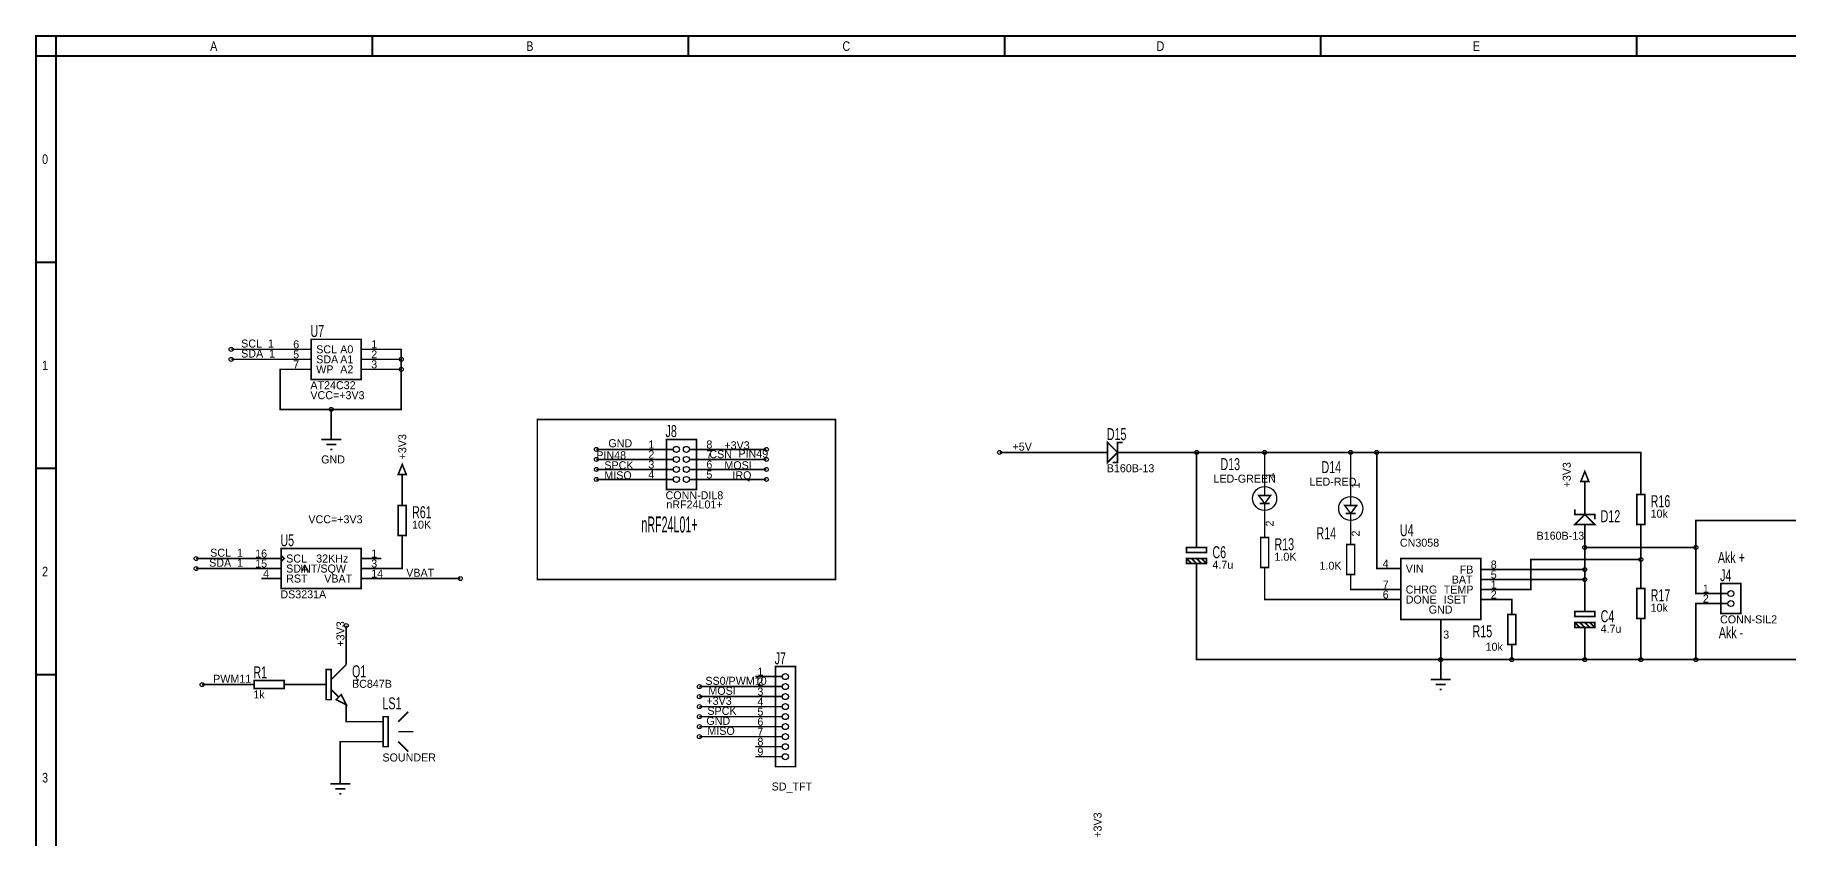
# Model space of a CAD drawing. Header units: inches. Extents: x -16 to 17.4, y -10.5 to 10.5.
# Drawn here: x -16.02 to 1.51, y 2.45 to 10.48 of the extents above; entities that cross this region are included whole.
import ezdxf

# ---------------------------------------------------------------- set-up
doc = ezdxf.new("R2010")
doc.units = ezdxf.units.IN
doc.layers.get('0').update_dxf_attribs({"linetype": 'CONTINUOUS'})

msp = doc.modelspace()

# ---------------------------------------------------------------- linework, layer by layer
for points, const_width in [([(-16.01, -10.53), (15.99, -10.53), (15.99, 10.47), (-16.01, 10.47), (-16.01, -10.53)], 0.02), ([(-15.81, 10.27), (-15.81, 10.47)], 0.02), ([(-12.65, 10.27), (-12.65, 10.47)], 0.02), ([(-9.49, 10.27), (-9.49, 10.47)], 0.02), ([(-6.33, 10.27), (-6.33, 10.47)], 0.02), ([(-3.17, 10.27), (-3.17, 10.47)], 0.02), ([(-0.01, 10.27), (-0.01, 10.47)], 0.02), ([(-15.81, 10.27), (-16.01, 10.27)], 0.02), ([(-15.81, -10.33), (15.79, -10.33), (15.79, 10.27), (-15.81, 10.27), (-15.81, -10.33)], 0.02), ([(-15.81, 8.21), (-16.01, 8.21)], 0.02), ([(-13.26, 7.04), (-12.76, 7.04), (-12.76, 7.44), (-13.26, 7.44), (-13.26, 7.04)], 0.016), ([(-13.46, 7.34), (-14.06, 7.34)], 0.016), ([(-13.46, 7.24), (-14.06, 7.24)], 0.016), ([(-13.46, 7.34), (-13.26, 7.34)], 0.016), ([(-13.46, 7.24), (-13.26, 7.24)], 0.016), ([(-12.56, 7.34), (-12.76, 7.34)], 0.016), ([(-12.56, 7.24), (-12.76, 7.24)], 0.016), ([(-12.56, 7.34), (-12.36, 7.34), (-12.36, 7.24)], 0.016), ([(-12.56, 7.24), (-12.36, 7.24), (-12.36, 7.14)], 0.016), ([(-13.46, 7.14), (-13.57, 7.14), (-13.57, 6.74), (-13.06, 6.74)], 0.016), ([(-13.46, 7.14), (-13.26, 7.14)], 0.016), ([(-13.06, 6.74), (-12.36, 6.74), (-12.36, 7.14)], 0.016), ([(-12.56, 7.14), (-12.76, 7.14)], 0.016), ([(-12.56, 7.14), (-12.36, 7.14)], 0.016), ([(-13.06, 6.54), (-13.06, 6.74)], 0.016), ([(-13.06, 6.54), (-13.06, 6.44)], 0.016), ([(-11, 5.04), (-8.02, 5.04), (-8.02, 6.64), (-11, 6.64), (-11, 5.04)], 0.016), ([(-13.16, 6.44), (-12.96, 6.44)], 0.016), ([(-13.11, 6.39), (-13.01, 6.39)], 0.016), ([(-13.07, 6.34), (-13.05, 6.34)], 0.016), ([(-9.91, 6.34), (-10.41, 6.34)], 0.016), ([(-9.91, 6.34), (-9.71, 6.34)], 0.016), ([(-9.71, 5.94), (-9.41, 5.94), (-9.41, 6.44), (-9.71, 6.44), (-9.71, 5.94)], 0.016), ([(-9.64, 6.34), (-9.71, 6.34)], 0.016), ([(-9.48, 6.34), (-9.41, 6.34)], 0.016), ([(-9.21, 6.34), (-9.41, 6.34)], 0.016), ([(-9.21, 6.34), (-8.71, 6.34)], 0.016), ([(-5.4, 6.31), (-6.38, 6.31)], 0.016), ([(-5.4, 6.31), (-5.3, 6.31)], 0.016), ([(-5.3, 6.41), (-5.3, 6.21), (-5.2, 6.31), (-5.3, 6.41)], 0.016), ([(-5.15, 6.41), (-5.2, 6.41), (-5.2, 6.21), (-5.25, 6.21)], 0.016), ([(-5.1, 6.31), (-5.2, 6.31)], 0.016), ([(-5.1, 6.31), (-4.41, 6.31)], 0.016), ([(-3.73, 6.31), (-4.41, 6.31)], 0.016), ([(-4.41, 5.48), (-4.41, 6.31)], 0.016), ([(-3.73, 6.05), (-3.73, 6.31), (-2.87, 6.31)], 0.016), ([(-2.87, 5.95), (-2.87, 6.31)], 0.016), ([(-2.87, 6.31), (-2.61, 6.31)], 0.016), ([(-2.57, 5.15), (-2.61, 5.15), (-2.61, 6.31)], 0.016), ([(0.03, 5.99), (0.03, 6.31), (-2.61, 6.31)], 0.016), ([(-15.81, 6.15), (-16.01, 6.15)], 0.02), ([(-12.39, 6.09), (-12.31, 6.09), (-12.35, 6.19), (-12.39, 6.09)], 0.016), ([(-9.91, 6.24), (-10.41, 6.24)], 0.016), ([(-9.91, 6.14), (-10.41, 6.14)], 0.016), ([(-9.91, 6.24), (-9.71, 6.24)], 0.016), ([(-9.91, 6.14), (-9.71, 6.14)], 0.016), ([(-9.64, 6.24), (-9.71, 6.24)], 0.016), ([(-9.64, 6.14), (-9.71, 6.14)], 0.016), ([(-9.48, 6.24), (-9.41, 6.24)], 0.016), ([(-9.48, 6.14), (-9.41, 6.14)], 0.016), ([(-9.21, 6.24), (-9.41, 6.24)], 0.016), ([(-9.21, 6.14), (-9.41, 6.14)], 0.016), ([(-9.21, 6.24), (-8.71, 6.24)], 0.016), ([(-9.21, 6.14), (-8.71, 6.14)], 0.016), ([(-0.57, 6.02), (-0.49, 6.02), (-0.53, 6.12), (-0.57, 6.02)], 0.016), ([(-12.35, 6.09), (-12.35, 5.99)], 0.016), ([(-12.35, 5.88), (-12.35, 5.99)], 0.016), ([(-9.91, 6.04), (-10.41, 6.04)], 0.016), ([(-9.91, 6.04), (-9.71, 6.04)], 0.016), ([(-9.64, 6.04), (-9.71, 6.04)], 0.016), ([(-9.48, 6.04), (-9.41, 6.04)], 0.016), ([(-9.21, 6.04), (-9.41, 6.04)], 0.016), ([(-9.21, 6.04), (-8.71, 6.04)], 0.016), ([(-3.73, 6.05), (-3.73, 5.95)], 0.016), ([(-0.53, 6.02), (-0.53, 5.92)], 0.016), ([(0.03, 5.99), (0.03, 5.89)], 0.016), ([(-12.39, 5.48), (-12.31, 5.48), (-12.31, 5.78), (-12.39, 5.78), (-12.39, 5.48)], 0.016), ([(-12.35, 5.88), (-12.35, 5.78)], 0.016), ([(-3.73, 5.8), (-3.79, 5.88), (-3.67, 5.88), (-3.73, 5.8)], 0.015), ([(-3.68, 5.8), (-3.78, 5.8)], 0.015), ([(-3.73, 5.95), (-3.73, 5.88)], 0.016), ([(-3.73, 5.8), (-3.73, 5.75)], 0.016), ([(-2.87, 5.7), (-2.93, 5.78), (-2.81, 5.78), (-2.87, 5.7)], 0.015), ([(-2.87, 5.95), (-2.87, 5.85)], 0.016), ([(-2.87, 5.85), (-2.87, 5.78)], 0.016), ([(-0.53, 5.79), (-0.53, 5.92)], 0.016), ([(-0.53, 5.79), (-0.53, 5.69)], 0.016), ([(-0.01, 5.59), (0.07, 5.59), (0.07, 5.89), (-0.01, 5.89), (-0.01, 5.59)], 0.016), ([(-3.73, 5.65), (-3.73, 5.75)], 0.016), ([(-3.73, 5.65), (-3.73, 5.56)], 0.016), ([(-2.82, 5.7), (-2.92, 5.7)], 0.015), ([(-2.87, 5.7), (-2.87, 5.65)], 0.016), ([(-2.87, 5.55), (-2.87, 5.65)], 0.016), ([(-0.63, 5.74), (-0.63, 5.69), (-0.43, 5.69), (-0.43, 5.64)], 0.016), ([(-0.63, 5.59), (-0.43, 5.59), (-0.53, 5.69), (-0.63, 5.59)], 0.016), ([(1.66, 5.51), (1.66, 5.63), (0.58, 5.63), (0.58, 5.36)], 0.016), ([(-12.35, 5.38), (-12.35, 5.48)], 0.016), ([(-4.41, 5.48), (-4.41, 5.38)], 0.016), ([(-3.77, 5.16), (-3.69, 5.16), (-3.69, 5.46), (-3.77, 5.46), (-3.77, 5.16)], 0.016), ([(-3.73, 5.56), (-3.73, 5.46)], 0.016), ([(-2.87, 5.55), (-2.87, 5.49)], 0.016), ([(-2.87, 5.49), (-2.87, 5.39)], 0.016), ([(-0.53, 5.49), (-0.53, 5.59)], 0.016), ([(-0.53, 5.49), (-0.53, 5.36)], 0.016), ([(0.03, 5.49), (0.03, 5.59)], 0.016), ([(0.03, 5.49), (0.03, 5.24)], 0.016), ([(-13.56, 4.95), (-12.76, 4.95), (-12.76, 5.35), (-13.56, 5.35), (-13.56, 4.95)], 0.016), ([(-13.56, 5.28), (-13.53, 5.25), (-13.56, 5.22), (-13.56, 5.28)], 0.016), ([(-12.35, 5.38), (-12.35, 5.15), (-12.56, 5.15)], 0.016), ([(-4.51, 5.31), (-4.31, 5.31), (-4.31, 5.36), (-4.51, 5.36), (-4.51, 5.31)], 0.016), ([(-4.41, 5.36), (-4.41, 5.38)], 0.016), ([(-2.91, 5.09), (-2.83, 5.09), (-2.83, 5.39), (-2.91, 5.39), (-2.91, 5.09)], 0.016), ([(-0.53, 5.14), (-0.53, 5.36)], 0.016), ([(-0.53, 5.36), (0.58, 5.36)], 0.016), ([(0.63, 4.9), (0.58, 4.9), (0.58, 5.36)], 0.016), ([(-13.76, 5.25), (-14.41, 5.25)], 0.016), ([(-13.76, 5.15), (-14.41, 5.15)], 0.016), ([(-13.76, 5.25), (-13.56, 5.25)], 0.016), ([(-13.76, 5.15), (-13.56, 5.15)], 0.016), ([(-12.56, 5.25), (-12.76, 5.25)], 0.016), ([(-12.56, 5.15), (-12.76, 5.15)], 0.016), ([(-4.51, 5.2), (-4.31, 5.2), (-4.31, 5.25), (-4.51, 5.25), (-4.51, 5.2)], 0.016), ([(-4.51, 5.25), (-4.46, 5.2)], 0.016), ([(-4.46, 5.25), (-4.41, 5.2)], 0.016), ([(-4.41, 5.25), (-4.36, 5.2)], 0.016), ([(-4.41, 5.2), (-4.41, 5.18)], 0.016), ([(-4.41, 5.08), (-4.41, 5.18)], 0.016), ([(-1.97, 4.24), (-4.41, 4.24), (-4.41, 5.08)], 0.016), ([(-4.36, 5.25), (-4.31, 5.2)], 0.016), ([(-3.73, 5.06), (-3.73, 5.16)], 0.016), ([(-2.87, 4.99), (-2.87, 5.09)], 0.016), ([(-2.57, 5.15), (-2.37, 5.15)], 0.016), ([(-2.37, 4.64), (-1.57, 4.64), (-1.57, 5.25), (-2.37, 5.25), (-2.37, 4.64)], 0.016), ([(-1.37, 5.14), (-1.57, 5.14)], 0.016), ([(-1.37, 4.94), (-1.07, 4.94), (-1.07, 5.24), (0.03, 5.24)], 0.016), ([(-1.37, 5.14), (-0.53, 5.14)], 0.016), ([(-0.53, 5.14), (-0.53, 5.04)], 0.016), ([(0.03, 5.05), (0.03, 5.24)], 0.016), ([(-13.76, 5.05), (-13.56, 5.05)], 0.016), ([(-12.56, 5.05), (-12.76, 5.05)], 0.016), ([(-12.56, 5.05), (-11.77, 5.05)], 0.016), ([(-2.57, 4.84), (-3.73, 4.84), (-3.73, 5.06)], 0.016), ([(-2.57, 4.94), (-2.87, 4.94), (-2.87, 4.99)], 0.016), ([(-2.57, 4.94), (-2.37, 4.94)], 0.016), ([(-1.37, 5.04), (-1.57, 5.04)], 0.016), ([(-1.37, 4.94), (-1.57, 4.94)], 0.016), ([(-1.37, 5.04), (-0.53, 5.04)], 0.016), ([(-0.53, 4.84), (-0.53, 5.04)], 0.016), ([(-0.01, 4.65), (0.07, 4.65), (0.07, 4.95), (-0.01, 4.95), (-0.01, 4.65)], 0.016), ([(0.03, 5.05), (0.03, 4.95)], 0.016), ([(0.83, 4.7), (1.03, 4.7), (1.03, 5), (0.83, 5), (0.83, 4.7)], 0.016), ([(-2.57, 4.84), (-2.37, 4.84)], 0.016), ([(-1.37, 4.84), (-1.57, 4.84)], 0.016), ([(-1.37, 4.84), (-1.26, 4.84), (-1.26, 4.79)], 0.016), ([(-1.26, 4.79), (-1.26, 4.69)], 0.016), ([(-0.53, 4.84), (-0.53, 4.74)], 0.016), ([(-0.53, 4.72), (-0.53, 4.74)], 0.016), ([(0.63, 4.8), (0.58, 4.8), (0.58, 4.24)], 0.016), ([(0.63, 4.9), (0.83, 4.9)], 0.016), ([(0.63, 4.8), (0.83, 4.8)], 0.016), ([(0.9, 4.9), (0.83, 4.9)], 0.016), ([(0.9, 4.8), (0.83, 4.8)], 0.016), ([(-12.91, 4.29), (-12.91, 4.58)], 0.016), ([(-1.97, 4.44), (-1.97, 4.64)], 0.016), ([(-1.3, 4.39), (-1.22, 4.39), (-1.22, 4.69), (-1.3, 4.69), (-1.3, 4.39)], 0.016), ([(-0.63, 4.67), (-0.43, 4.67), (-0.43, 4.72), (-0.63, 4.72), (-0.63, 4.67)], 0.016), ([(-0.63, 4.56), (-0.43, 4.56), (-0.43, 4.61), (-0.63, 4.61), (-0.63, 4.56)], 0.016), ([(-0.63, 4.61), (-0.58, 4.56)], 0.016), ([(-0.58, 4.61), (-0.53, 4.56)], 0.016), ([(-0.53, 4.61), (-0.48, 4.56)], 0.016), ([(-0.53, 4.56), (-0.53, 4.54)], 0.016), ([(-0.48, 4.61), (-0.43, 4.56)], 0.016), ([(0.03, 4.55), (0.03, 4.65)], 0.016), ([(0.03, 4.55), (0.03, 4.24)], 0.016), ([(-1.97, 4.44), (-1.97, 4.24)], 0.016), ([(-1.26, 4.29), (-1.26, 4.39)], 0.016), ([(-0.53, 4.44), (-0.53, 4.54)], 0.016), ([(-0.53, 4.44), (-0.53, 4.24)], 0.016), ([(-12.91, 4.29), (-12.91, 4.19)], 0.016), ([(-1.97, 4.14), (-1.97, 4.24)], 0.016), ([(-1.97, 4.24), (-1.26, 4.24)], 0.016), ([(-1.26, 4.29), (-1.26, 4.24)], 0.016), ([(-1.26, 4.24), (-0.53, 4.24)], 0.016), ([(0.03, 4.24), (-0.53, 4.24)], 0.016), ([(0.03, 4.24), (0.58, 4.24)], 0.016), ([(1.66, 4.35), (1.66, 4.24), (0.58, 4.24)], 0.016), ([(-15.81, 4.09), (-16.01, 4.09)], 0.02), ([(-13.83, 3.95), (-13.53, 3.95), (-13.53, 4.03), (-13.83, 4.03), (-13.83, 3.95)], 0.016), ([(-13.11, 3.84), (-13.06, 3.84), (-13.06, 4.14), (-13.11, 4.14), (-13.11, 3.84)], 0.016), ([(-13.06, 4.04), (-12.91, 4.19)], 0.016), ([(-8.82, 4.07), (-8.62, 4.07)], 0.016), ([(-8.62, 3.17), (-8.42, 3.17), (-8.42, 4.17), (-8.62, 4.17), (-8.62, 3.17)], 0.016), ([(-8.55, 4.07), (-8.62, 4.07)], 0.016), ([(-2.07, 4.04), (-1.87, 4.04)], 0.016), ([(-1.97, 4.14), (-1.97, 4.04)], 0.016), ([(-13.93, 3.99), (-14.35, 3.99)], 0.016), ([(-13.93, 3.99), (-13.83, 3.99)], 0.016), ([(-13.43, 3.99), (-13.53, 3.99)], 0.016), ([(-13.43, 3.99), (-13.21, 3.99)], 0.016), ([(-13.21, 3.99), (-13.11, 3.99)], 0.016), ([(-13.06, 3.94), (-12.99, 3.87)], 0.016), ([(-12.91, 3.79), (-13.01, 3.84), (-12.96, 3.89), (-12.91, 3.79)], 0.016), ([(-8.82, 3.97), (-9.38, 3.97)], 0.016), ([(-8.82, 3.87), (-9.38, 3.87)], 0.016), ([(-8.82, 3.97), (-8.62, 3.97)], 0.016), ([(-8.82, 3.87), (-8.62, 3.87)], 0.016), ([(-8.55, 3.97), (-8.62, 3.97)], 0.016), ([(-8.55, 3.87), (-8.62, 3.87)], 0.016), ([(-2.02, 3.99), (-1.92, 3.99)], 0.016), ([(-1.98, 3.94), (-1.96, 3.94)], 0.016), ([(-12.91, 3.69), (-12.91, 3.79)], 0.016), ([(-12.64, 3.62), (-12.91, 3.62), (-12.91, 3.69)], 0.016), ([(-12.39, 3.62), (-12.29, 3.72)], 0.016), ([(-8.82, 3.77), (-9.38, 3.77)], 0.016), ([(-8.82, 3.77), (-8.62, 3.77)], 0.016), ([(-8.55, 3.77), (-8.62, 3.77)], 0.016), ([(-12.64, 3.62), (-12.54, 3.62)], 0.016), ([(-12.54, 3.37), (-12.49, 3.37), (-12.49, 3.67), (-12.54, 3.67), (-12.54, 3.37)], 0.016), ([(-12.39, 3.52), (-12.24, 3.52)], 0.016), ([(-8.82, 3.67), (-9.38, 3.67)], 0.016), ([(-8.82, 3.57), (-9.38, 3.57)], 0.016), ([(-8.82, 3.67), (-8.62, 3.67)], 0.016), ([(-8.82, 3.57), (-8.62, 3.57)], 0.016), ([(-8.55, 3.67), (-8.62, 3.67)], 0.016), ([(-8.55, 3.57), (-8.62, 3.57)], 0.016), ([(-12.64, 3.42), (-12.97, 3.42), (-12.97, 3.1)], 0.016), ([(-12.64, 3.42), (-12.54, 3.42)], 0.016), ([(-12.39, 3.42), (-12.29, 3.32)], 0.016), ([(-8.82, 3.47), (-9.38, 3.47)], 0.016), ([(-8.82, 3.47), (-8.62, 3.47)], 0.016), ([(-8.82, 3.37), (-8.62, 3.37)], 0.016), ([(-8.55, 3.47), (-8.62, 3.47)], 0.016), ([(-8.55, 3.37), (-8.62, 3.37)], 0.016), ([(-8.82, 3.27), (-8.62, 3.27)], 0.016), ([(-8.55, 3.27), (-8.62, 3.27)], 0.016), ([(-13.07, 3), (-12.87, 3)], 0.016), ([(-12.97, 3.1), (-12.97, 3)], 0.016), ([(-13.02, 2.95), (-12.92, 2.95)], 0.016), ([(-12.98, 2.9), (-12.96, 2.9)], 0.016)]:
    msp.add_lwpolyline(points, dxfattribs=dict(const_width=const_width))
at = {"layer": '128'}
for centre, radius in [((-9.61, 6.34), 0.03), ((-9.51, 6.34), 0.03), ((-9.61, 6.24), 0.03), ((-9.61, 6.14), 0.03), ((-9.51, 6.24), 0.03), ((-9.51, 6.14), 0.03), ((-9.61, 6.04), 0.03), ((-9.51, 6.04), 0.03), ((-3.73, 5.85), 0.12), ((-2.87, 5.75), 0.12), ((0.93, 4.9), 0.03), ((0.93, 4.8), 0.03), ((-8.52, 4.07), 0.03), ((-8.52, 3.97), 0.03), ((-8.52, 3.87), 0.03), ((-8.52, 3.77), 0.03), ((-8.52, 3.67), 0.03), ((-8.52, 3.57), 0.03), ((-8.52, 3.47), 0.03), ((-8.52, 3.37), 0.03), ((-8.52, 3.27), 0.03)]:
    msp.add_circle(centre, radius, dxfattribs=at)
at = {"layer": '16384'}
for centre in [(-14.06, 7.34), (-14.06, 7.24), (-12.36, 7.24), (-12.36, 7.14), (-13.06, 6.74), (-10.41, 6.34), (-8.71, 6.34), (-6.38, 6.31), (-4.41, 6.31), (-3.73, 6.31), (-2.87, 6.31), (-2.61, 6.31), (-10.41, 6.24), (-10.41, 6.14), (-8.71, 6.24), (-8.71, 6.14), (-10.41, 6.04), (-8.71, 6.04), (-14.41, 5.25), (-0.53, 5.36), (0.03, 5.24), (0.58, 5.36), (-14.41, 5.15), (-0.53, 5.14), (-11.77, 5.05), (-0.53, 5.04), (-12.91, 4.58), (-1.97, 4.24), (-1.26, 4.24), (-0.53, 4.24), (0.03, 4.24), (0.58, 4.24), (-14.35, 3.99), (-9.38, 3.97), (-9.38, 3.87), (-9.38, 3.77), (-9.38, 3.67), (-9.38, 3.57), (-9.38, 3.47)]:
    msp.add_circle(centre, 0.02, dxfattribs=at)

# ---------------------------------------------------------------- texts
at = {"width": 0.666667}
for s, p in [('U7', (-13.268, 7.463)), ('J8', (-9.718, 6.463)), ('D15', (-5.308, 6.433)), ('D13', (-4.172, 6.133)), ('D14', (-3.162, 6.103)), ('R16', (0.128, 5.763)), ('R61', (-12.252, 5.653)), ('D12', (-0.372, 5.613)), ('U5', (-13.568, 5.373)), ('R13', (-3.632, 5.333)), ('R14', (-3.212, 5.443)), ('U4', (-2.378, 5.473)), ('C6', (-4.252, 5.253)), ('J4', (0.822, 5.023)), ('R17', (0.128, 4.823)), ('C4', (-0.372, 4.613)), ('R15', (-1.652, 4.463)), ('J7', (-8.628, 4.193)), ('R1', (-13.838, 4.053)), ('Q1', (-12.852, 4.063)), ('LS1', (-12.548, 3.743))]:
    msp.add_text(s, height=0.12, dxfattribs=at).set_placement(p)
for s, p in [('SCL_1', (-13.96, 7.358)), ('6', (-13.44, 7.35)), ('SCL', (-13.21, 7.3)), ('A0', (-12.97, 7.3)), ('1', (-12.66, 7.35)), ('SDA_1', (-13.96, 7.258)), ('5', (-13.44, 7.25)), ('7', (-13.44, 7.15)), ('SDA', (-13.21, 7.2)), ('A1', (-12.97, 7.2)), ('3', (-12.66, 7.15)), ('2', (-12.66, 7.25)), ('AT24C32', (-13.268, 6.942)), ('WP', (-13.21, 7.1)), ('A2', (-12.97, 7.1)), ('VCC=+3V3', (-13.268, 6.842)), ('PIN48', (-10.41, 6.242)), ('GND', (-10.29, 6.362)), ('2', (-9.89, 6.25)), ('1', (-9.89, 6.35)), ('8', (-9.31, 6.35)), ('7', (-9.31, 6.25)), ('CSN', (-9.28, 6.252)), ('+3V3', (-9.13, 6.342)), ('PIN49', (-8.99, 6.258)), ('+5V', (-6.25, 6.328)), ('GND', (-13.16, 6.2)), ('SPCK', (-10.33, 6.142)), ('3', (-9.89, 6.15)), ('6', (-9.31, 6.15)), ('MOSI', (-9.13, 6.142)), ('B160B-13', (-5.308, 6.112)), ('MISO', (-10.33, 6.042)), ('4', (-9.89, 6.05)), ('5', (-9.31, 6.05)), ('IRQ', (-9.05, 6.042)), ('LED-GREEN', (-4.242, 6.008)), ('LED-RED', (-3.282, 5.978)), ('CONN-DIL8', (-9.718, 5.842)), ('VCC=+3V3', (-13.288, 5.602)), ('10K', (-12.252, 5.548)), ('10k', (0.128, 5.658)), ('CN3058', (-2.378, 5.368)), ('B160B-13', (-1.012, 5.438)), ('SCL_1', (-14.27, 5.268)), ('16', (-13.82, 5.26)), ('SCL', (-13.51, 5.21)), ('32KHz', (-13.21, 5.21)), ('1', (-12.66, 5.26)), ('1.0K', (-3.632, 5.228)), ('SDA_1', (-14.28, 5.168)), ('15', (-13.82, 5.16)), ('4', (-13.74, 5.06)), ('SDA', (-13.51, 5.11)), ('RST', (-13.51, 5.01)), ('INT/SQW', (-13.37, 5.11)), ('VBAT', (-13.13, 5.01)), ('3', (-12.66, 5.16)), ('14', (-12.66, 5.06)), ('VBAT', (-12.31, 5.068)), ('4.7u', (-4.252, 5.148)), ('1.0K', (-3.182, 5.138)), ('4', (-2.55, 5.16)), ('VIN', (-2.32, 5.11)), ('FB', (-1.78, 5.1)), ('5', (-1.47, 5.05)), ('8', (-1.47, 5.15)), ('DS3231A', (-13.568, 4.852)), ('7', (-2.55, 4.95)), ('6', (-2.55, 4.85)), ('CHRG', (-2.32, 4.9)), ('TEMP', (-1.94, 4.9)), ('BAT', (-1.86, 5)), ('2', (-1.47, 4.85)), ('1', (-1.47, 4.95)), ('1', (0.65, 4.91)), ('DONE', (-2.32, 4.8)), ('GND', (-2.09, 4.7)), ('ISET', (-1.94, 4.8)), ('10k', (0.128, 4.718)), ('2', (0.65, 4.81)), ('4.7u', (-0.372, 4.508)), ('CONN-SIL2', (0.822, 4.602)), ('3', (-1.945, 4.45)), ('10k', (-1.522, 4.328)), ('PWM11', (-14.24, 4.008)), ('BC847B', (-12.852, 3.958)), ('SS0/PWM10', (-9.32, 3.988)), ('2', (-8.8, 3.98)), ('1', (-8.8, 4.08)), ('1k', (-13.838, 3.852)), ('+3V3', (-9.31, 3.788)), ('MOSI', (-9.29, 3.888)), ('4', (-8.8, 3.78)), ('3', (-8.8, 3.88)), ('SPCK', (-9.3, 3.688)), ('5', (-8.8, 3.68)), ('GND', (-9.31, 3.588)), ('MISO', (-9.3, 3.488)), ('6', (-8.8, 3.58)), ('7', (-8.8, 3.48)), ('8', (-8.8, 3.38)), ('9', (-8.8, 3.28)), ('SOUNDER', (-12.548, 3.222)), ('SD_TFT', (-8.658, 2.932))]:
    msp.add_text(s, height=0.08).set_placement(p)
for s, p in [('+3V3', (-12.31, 6.24)), ('+3V3', (-0.67, 5.96)), ('1', (-3.64, 6.05)), ('1', (-2.78, 5.95)), ('2', (-3.64, 5.57)), ('2', (-2.78, 5.47)), ('+3V3', (-12.928, 4.37)), ('+3V3', (-5.36, 2.46))]:
    msp.add_text(s, height=0.08, rotation=90).set_placement(p)
at = {"layer": '128'}
msp.add_text('nRF24L01+', height=0.08, dxfattribs=at).set_placement((-9.71, 5.75))
for s, height, width, p in [('nRF24L01+', 0.16, 0.5, (-9.96, 5.51)), ('Akk +', 0.112, 0.714286, (0.8, 5.204)), ('Akk -', 0.112, 0.714286, (0.81, 4.454))]:
    msp.add_text(s, height=height, dxfattribs=dict(at, width=width)).set_placement(p)
at = {"layer": '8388608', "width": 0.833333}
for s, p in [('A', (-14.27, 10.322)), ('B', (-11.11, 10.322)), ('C', (-7.95, 10.322)), ('D', (-4.81, 10.322)), ('E', (-1.65, 10.322)), ('0', (-15.95, 9.192)), ('1', (-15.95, 7.132)), ('2', (-15.95, 5.072)), ('3', (-15.95, 3.012))]:
    msp.add_text(s, height=0.096, dxfattribs=at).set_placement(p)

doc.saveas('drawing.dxf')
